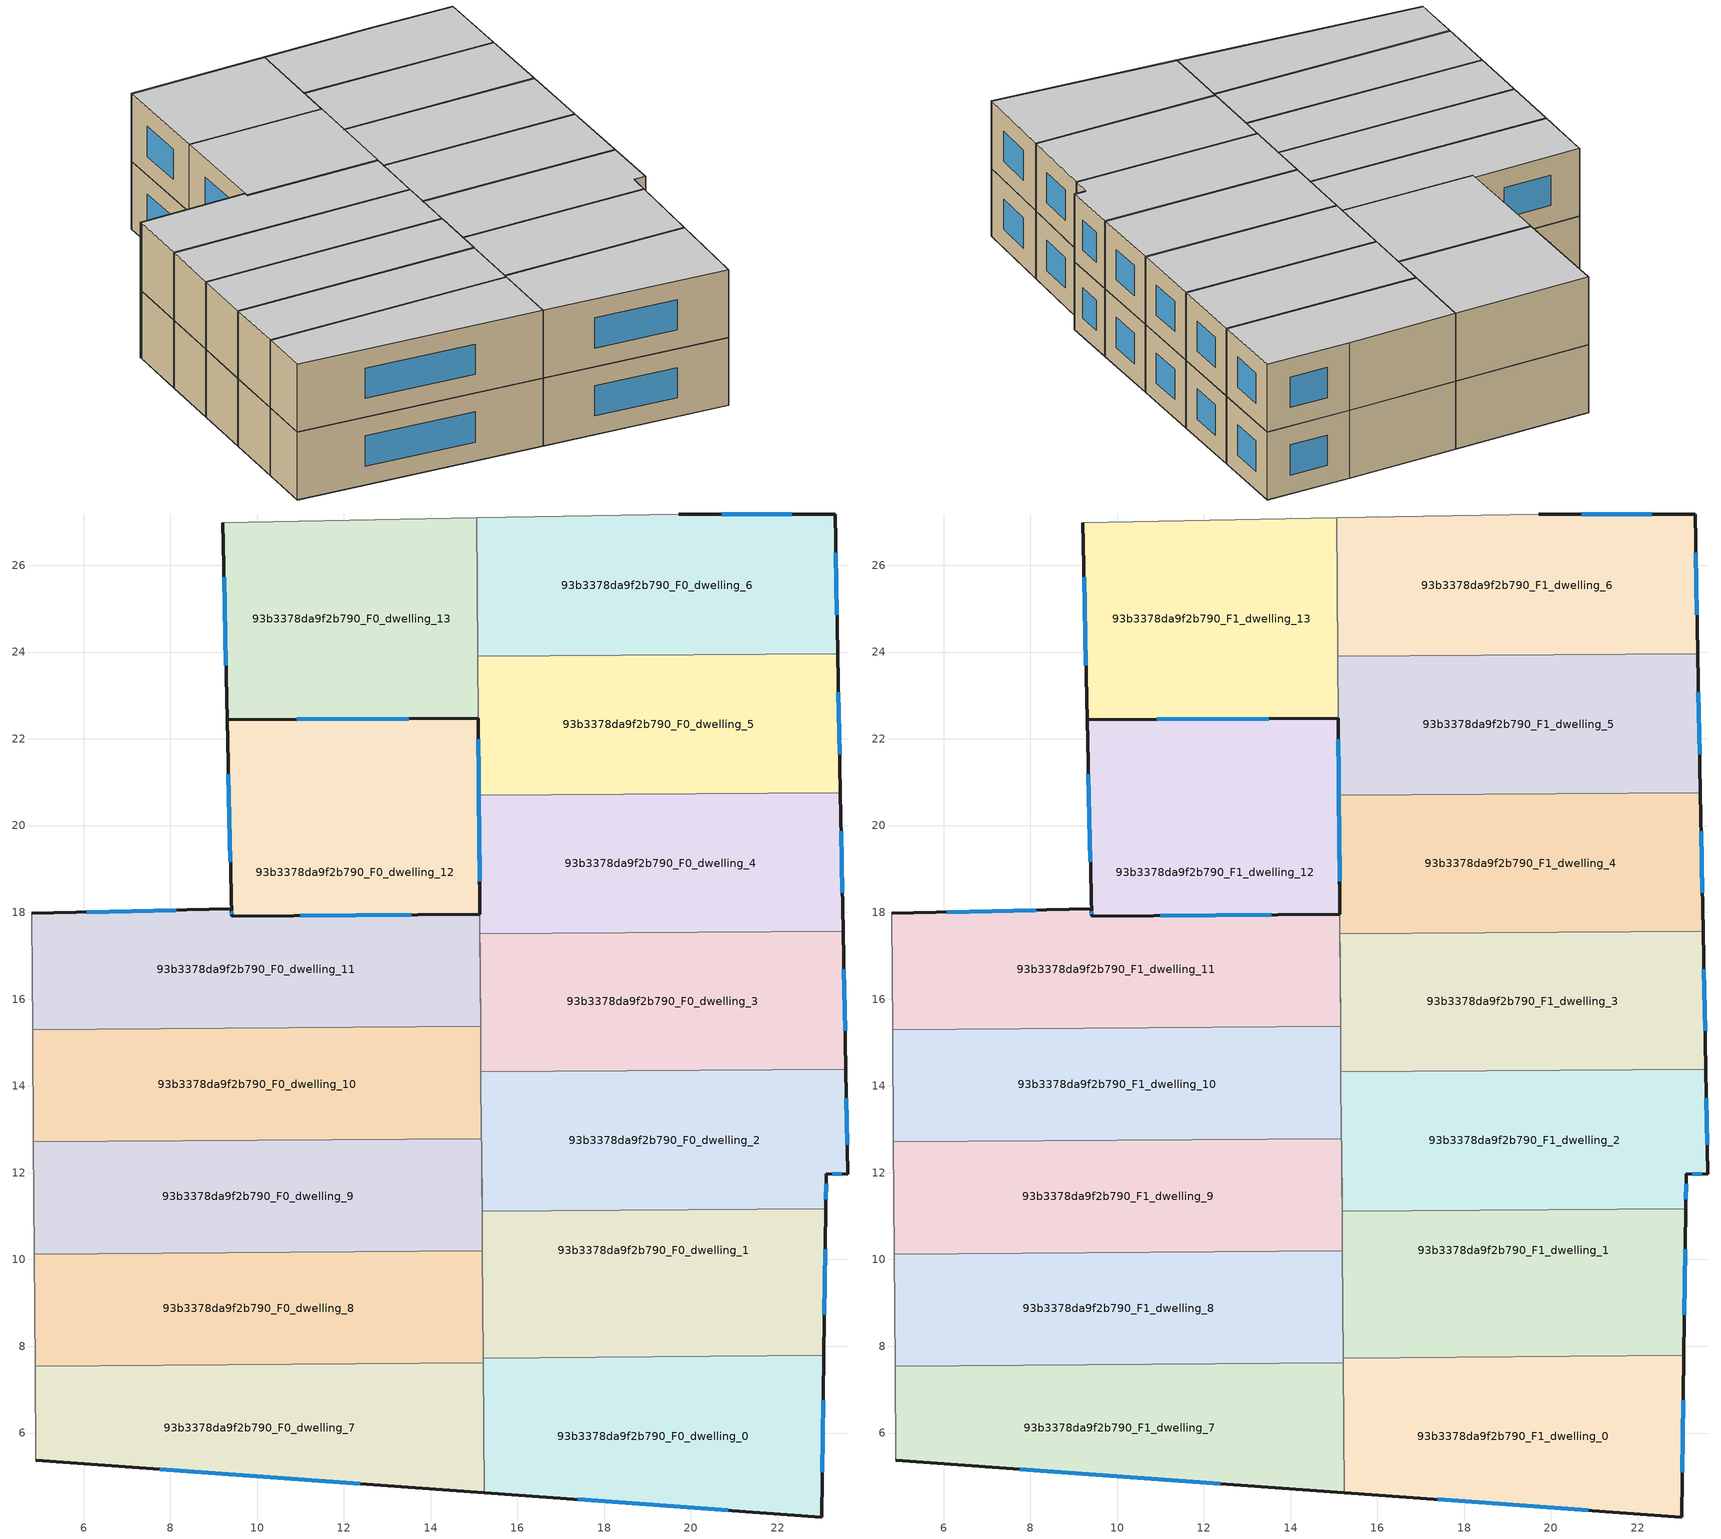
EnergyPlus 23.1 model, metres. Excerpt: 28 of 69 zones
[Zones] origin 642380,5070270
93b3378da9f2b790_F0_dwelling_0
 floor ground (EU_floor_Construction): 23.01,4.06 23.06,7.79 15.21,7.73 15.23,4.62 z0
 wall outside (EU_wall_Construction): 23.06,7.79 23.01,4.06 15.23,4.62 z0:3
 wall to 93b3378da9f2b790_F0_dwelling_1 (EU_wall_Construction): 15.21,7.73 23.06,7.79 z0:3
 wall to 93b3378da9f2b790_F0_dwelling_7 (EU_wall_Construction): 15.23,4.62 15.21,7.62 z0:3
 wall to 93b3378da9f2b790_F0_dwelling_8 (EU_wall_Construction): 15.21,7.62 15.21,7.73 z0:3
 window (EU_Window_Construction): 23.05,6.76 23.03,5.09 / 20.86,4.22 17.39,4.47 z0.83:2.17
93b3378da9f2b790_F0_dwelling_1
 floor ground (EU_floor_Construction): 23.06,7.79 23.11,11.17 15.19,11.11 15.17,12.68 15.21,7.73 z0
 wall outside (EU_wall_Construction): 23.11,11.17 23.06,7.79 z0:3
 wall to 93b3378da9f2b790_F0_dwelling_2 (EU_wall_Construction): 15.17,12.68 15.19,11.11 23.11,11.17 z0:3
 wall to 93b3378da9f2b790_F0_dwelling_9 (EU_wall_Construction): 15.19,10.2 15.17,12.68 z0:3
 wall to 93b3378da9f2b790_F0_dwelling_8 (EU_wall_Construction): 15.21,7.73 15.19,10.2 z0:3
 window (EU_Window_Construction): 23.09,10.23 23.07,8.72 z0.83:2.17
93b3378da9f2b790_F0_dwelling_10
 floor ground (EU_floor_Construction): 15.17,12.79 15.15,15.37 4.82,15.29 4.84,12.71 z0
 wall to 93b3378da9f2b790_F0_dwelling_9 (EU_wall_Construction): 15.17,12.79 4.84,12.71 z0:3
 wall adiabatic (EU_wall_Construction): 4.84,12.71 4.82,15.29 z0:3
 wall to 93b3378da9f2b790_F0_dwelling_11 (EU_wall_Construction): 4.82,15.29 15.15,15.37 z0:3
 wall to 93b3378da9f2b790_F0_dwelling_3 (EU_wall_Construction): 15.15,15.37 15.16,14.32 z0:3
 wall to 93b3378da9f2b790_F0_dwelling_2 (EU_wall_Construction): 15.16,14.32 15.17,12.79 z0:3
93b3378da9f2b790_F0_dwelling_11
 floor ground (EU_floor_Construction): 15.15,15.37 15.13,17.95 9.41,17.91 9.41,18.08 4.81,17.98 4.81,17.87 4.82,15.29 z0
 wall outside (EU_wall_Construction): 4.81,17.98 9.41,18.08 9.41,17.91 15.13,17.95 z0:3
 wall adiabatic (EU_wall_Construction): 4.82,15.29 4.81,17.87 4.81,17.98 z0:3
 wall to 93b3378da9f2b790_F0_dwelling_12 (EU_wall_Construction): 15.13,17.95 15.15,15.37 z0:3
 window (EU_Window_Construction): 6.08,18.01 8.13,18.05 / 9.41,18.03 9.41,17.96 / 11,17.92 13.55,17.94 z0.83:2.17
93b3378da9f2b790_F0_dwelling_12
 floor ground (EU_floor_Construction): 15.15,15.37 15.1,22.48 9.31,22.43 9.41,17.91 15.13,17.95 z0
 wall outside (EU_wall_Construction): 9.42,17.91 15.13,17.95 15.1,22.48 9.31,22.43 9.41,17.91 z0:3
 wall to 93b3378da9f2b790_F0_dwelling_4 (EU_wall_Construction): 15.13,17.95 15.14,17.5 z0:3
 wall to 93b3378da9f2b790_F0_dwelling_3 (EU_wall_Construction): 15.14,17.5 15.15,15.37 z0:3
 window (EU_Window_Construction): 11,17.92 13.55,17.94 / 13.5,22.47 10.91,22.45 / 9.34,21.18 9.38,19.16 / 15.12,19.21 15.11,21.23 z0.83:2.17
93b3378da9f2b790_F0_dwelling_13
 floor ground (EU_floor_Construction): 15.1,22.48 15.06,27.09 9.21,26.99 9.31,22.43 z0
 wall outside (EU_wall_Construction): 15.1,22.48 9.31,22.43 9.21,26.99 z0:3
 wall adiabatic (EU_wall_Construction): 9.21,26.99 15.06,27.09 z0:3
 wall to 93b3378da9f2b790_F0_dwelling_6 (EU_wall_Construction): 15.06,27.09 15.09,23.9 z0:3
 wall to 93b3378da9f2b790_F0_dwelling_5 (EU_wall_Construction): 15.09,23.9 15.1,22.48 z0:3
 window (EU_Window_Construction): 13.5,22.47 10.91,22.45 / 9.28,23.69 9.24,25.73 z0.83:2.17
93b3378da9f2b790_F0_dwelling_2
 floor ground (EU_floor_Construction): 23.11,11.17 23.12,11.97 23.62,11.97 23.57,14.39 15.16,14.32 15.19,11.11 z0
 wall outside (EU_wall_Construction): 23.57,14.39 23.62,11.97 23.12,11.97 23.11,11.17 z0:3
 wall to 93b3378da9f2b790_F0_dwelling_3 (EU_wall_Construction): 15.16,14.32 23.57,14.39 z0:3
 wall to 93b3378da9f2b790_F0_dwelling_9 (EU_wall_Construction): 15.17,12.68 15.17,12.79 z0:3
 window (EU_Window_Construction): 23.58,13.72 23.6,12.64 / 23.48,11.97 23.25,11.97 / 23.11,11.75 23.11,11.39 z0.83:2.17
93b3378da9f2b790_F0_dwelling_3
 floor ground (EU_floor_Construction): 23.57,14.39 23.51,17.57 15.14,17.5 15.16,14.32 z0
 wall outside (EU_wall_Construction): 23.51,17.57 23.57,14.39 z0:3
 wall to 93b3378da9f2b790_F0_dwelling_4 (EU_wall_Construction): 15.14,17.5 23.51,17.57 z0:3
 window (EU_Window_Construction): 23.52,16.69 23.55,15.27 z0.83:2.17
93b3378da9f2b790_F0_dwelling_4
 floor ground (EU_floor_Construction): 23.51,17.57 23.45,20.76 15.11,20.7 15.14,17.5 z0
 wall outside (EU_wall_Construction): 23.45,20.76 23.51,17.57 / 15.13,17.95 15.11,20.7 z0:3
 wall to 93b3378da9f2b790_F0_dwelling_5 (EU_wall_Construction): 15.11,20.7 23.45,20.76 z0:3
 window (EU_Window_Construction): 23.46,19.87 23.49,18.45 / 15.13,18.71 15.12,19.94 z0.83:2.17
93b3378da9f2b790_F0_dwelling_5
 floor ground (EU_floor_Construction): 23.45,20.76 23.38,23.96 15.09,23.9 15.11,20.7 z0
 wall outside (EU_wall_Construction): 23.38,23.96 23.45,20.76 / 15.11,20.7 15.1,22.48 z0:3
 wall to 93b3378da9f2b790_F0_dwelling_6 (EU_wall_Construction): 15.09,23.9 23.38,23.96 z0:3
 window (EU_Window_Construction): 23.4,23.08 23.43,21.65 / 15.11,21.19 15.1,21.98 z0.83:2.17
93b3378da9f2b790_F0_dwelling_6
 floor ground (EU_floor_Construction): 23.38,23.96 23.32,27.18 19.72,27.18 15.06,27.09 15.09,23.9 z0
 wall outside (EU_wall_Construction): 19.72,27.18 23.32,27.18 23.38,23.96 z0:3
 wall adiabatic (EU_wall_Construction): 15.06,27.09 19.72,27.18 z0:3
 window (EU_Window_Construction): 23.34,26.29 23.37,24.86 / 20.72,27.18 22.32,27.18 z0.83:2.17
93b3378da9f2b790_F0_dwelling_7
 floor ground (EU_floor_Construction): 15.23,4.62 15.21,7.62 4.88,7.54 4.9,5.37 z0
 wall outside (EU_wall_Construction): 15.23,4.62 4.9,5.37 z0:3
 wall adiabatic (EU_wall_Construction): 4.9,5.37 4.88,7.54 z0:3
 wall to 93b3378da9f2b790_F0_dwelling_8 (EU_wall_Construction): 4.88,7.54 15.21,7.62 z0:3
 window (EU_Window_Construction): 12.37,4.83 7.76,5.16 z0.83:2.17
93b3378da9f2b790_F0_dwelling_8
 floor ground (EU_floor_Construction): 15.21,7.62 15.19,10.2 4.86,10.12 4.88,7.54 z0
 wall adiabatic (EU_wall_Construction): 4.88,7.54 4.86,10.12 z0:3
 wall to 93b3378da9f2b790_F0_dwelling_9 (EU_wall_Construction): 4.86,10.12 15.19,10.2 z0:3
93b3378da9f2b790_F0_dwelling_9
 floor ground (EU_floor_Construction): 15.19,10.2 15.17,12.79 4.84,12.71 4.86,10.12 z0
 wall adiabatic (EU_wall_Construction): 4.86,10.12 4.84,12.71 z0:3
93b3378da9f2b790_F1_dwelling_0
 floor to 93b3378da9f2b790_F0_dwelling_0 (EU_floor_Construction): 23.01,4.06 23.06,7.79 15.21,7.73 15.23,4.62 z3
 wall outside (EU_wall_Construction): 23.06,7.79 23.01,4.06 15.23,4.62 z3:6
 wall to 93b3378da9f2b790_F1_dwelling_1 (EU_wall_Construction): 15.21,7.73 23.06,7.79 z3:6
 wall to 93b3378da9f2b790_F1_dwelling_7 (EU_wall_Construction): 15.23,4.62 15.21,7.62 z3:6
 wall to 93b3378da9f2b790_F1_dwelling_8 (EU_wall_Construction): 15.21,7.62 15.21,7.73 z3:6
 window (EU_Window_Construction): 23.05,6.76 23.03,5.09 / 20.86,4.22 17.39,4.47 z3.83:5.17
 ceiling to 93b3378da9f2b790_F2_dwelling_0 (EU_floor_Construction): 23.06,7.79 23.01,4.06 15.23,4.62 15.21,7.73 z6
93b3378da9f2b790_F1_dwelling_1
 floor to 93b3378da9f2b790_F0_dwelling_1 (EU_floor_Construction): 23.06,7.79 23.11,11.17 15.19,11.11 15.17,12.68 15.21,7.73 z3
 wall outside (EU_wall_Construction): 23.11,11.17 23.06,7.79 z3:6
 wall to 93b3378da9f2b790_F1_dwelling_2 (EU_wall_Construction): 15.17,12.68 15.19,11.11 23.11,11.17 z3:6
 wall to 93b3378da9f2b790_F1_dwelling_9 (EU_wall_Construction): 15.19,10.2 15.17,12.68 z3:6
 wall to 93b3378da9f2b790_F1_dwelling_8 (EU_wall_Construction): 15.21,7.73 15.19,10.2 z3:6
 window (EU_Window_Construction): 23.09,10.23 23.07,8.72 z3.83:5.17
 ceiling to 93b3378da9f2b790_F2_dwelling_1 (EU_floor_Construction): 23.11,11.17 23.06,7.79 15.21,7.73 15.17,12.68 15.19,11.11 z6
93b3378da9f2b790_F1_dwelling_10
 floor to 93b3378da9f2b790_F0_dwelling_10 (EU_floor_Construction): 15.17,12.79 15.15,15.37 4.82,15.29 4.84,12.71 z3
 wall to 93b3378da9f2b790_F1_dwelling_9 (EU_wall_Construction): 15.17,12.79 4.84,12.71 z3:6
 wall adiabatic (EU_wall_Construction): 4.84,12.71 4.82,15.29 z3:6
 wall to 93b3378da9f2b790_F1_dwelling_11 (EU_wall_Construction): 4.82,15.29 15.15,15.37 z3:6
 wall to 93b3378da9f2b790_F1_dwelling_3 (EU_wall_Construction): 15.15,15.37 15.16,14.32 z3:6
 wall to 93b3378da9f2b790_F1_dwelling_2 (EU_wall_Construction): 15.16,14.32 15.17,12.79 z3:6
 ceiling to 93b3378da9f2b790_F2_dwelling_10 (EU_floor_Construction): 15.15,15.37 15.17,12.79 4.84,12.71 4.82,15.29 z6
93b3378da9f2b790_F1_dwelling_11
 floor to 93b3378da9f2b790_F0_dwelling_11 (EU_floor_Construction): 15.15,15.37 15.13,17.95 9.41,17.91 9.41,18.08 4.81,17.98 4.81,17.87 4.82,15.29 z3
 wall outside (EU_wall_Construction): 4.81,17.98 9.41,18.08 9.41,17.91 15.13,17.95 z3:6
 wall adiabatic (EU_wall_Construction): 4.82,15.29 4.81,17.87 4.81,17.98 z3:6
 wall to 93b3378da9f2b790_F1_dwelling_12 (EU_wall_Construction): 15.13,17.95 15.15,15.37 z3:6
 window (EU_Window_Construction): 6.08,18.01 8.13,18.05 / 9.41,18.03 9.41,17.96 / 11,17.92 13.55,17.94 z3.83:5.17
 ceiling to 93b3378da9f2b790_F2_dwelling_11 (EU_floor_Construction): 15.13,17.95 15.15,15.37 4.82,15.29 4.81,17.87 4.81,17.98 9.41,18.08 9.41,17.91 z6
93b3378da9f2b790_F1_dwelling_12
 floor to 93b3378da9f2b790_F0_dwelling_12 (EU_floor_Construction): 15.15,15.37 15.1,22.48 9.31,22.43 9.42,17.91 15.13,17.95 z3
 wall outside (EU_wall_Construction): 9.42,17.91 15.13,17.95 15.1,22.48 9.31,22.43 9.41,17.91 z3:6
 wall to 93b3378da9f2b790_F1_dwelling_4 (EU_wall_Construction): 15.13,17.95 15.14,17.5 z3:6
 wall to 93b3378da9f2b790_F1_dwelling_3 (EU_wall_Construction): 15.14,17.5 15.15,15.37 z3:6
 window (EU_Window_Construction): 11,17.92 13.55,17.94 / 13.5,22.47 10.91,22.45 / 9.34,21.18 9.38,19.16 / 15.12,19.21 15.11,21.23 z3.83:5.17
 ceiling to 93b3378da9f2b790_F2_dwelling_12 (EU_floor_Construction): 15.1,22.48 15.15,15.37 15.13,17.95 9.42,17.91 9.31,22.43 z6
93b3378da9f2b790_F1_dwelling_13
 floor to 93b3378da9f2b790_F0_dwelling_13 (EU_floor_Construction): 15.1,22.48 15.06,27.09 9.21,26.99 9.31,22.43 z3
 wall outside (EU_wall_Construction): 15.1,22.48 9.31,22.43 9.21,26.99 z3:6
 wall adiabatic (EU_wall_Construction): 9.21,26.99 15.06,27.09 z3:6
 wall to 93b3378da9f2b790_F1_dwelling_6 (EU_wall_Construction): 15.06,27.09 15.09,23.9 z3:6
 wall to 93b3378da9f2b790_F1_dwelling_5 (EU_wall_Construction): 15.09,23.9 15.1,22.48 z3:6
 window (EU_Window_Construction): 13.5,22.47 10.91,22.45 / 9.28,23.69 9.24,25.73 z3.83:5.17
 ceiling to 93b3378da9f2b790_F2_dwelling_13 (EU_floor_Construction): 15.06,27.09 15.1,22.48 9.31,22.43 9.21,26.99 z6
93b3378da9f2b790_F1_dwelling_2
 floor to 93b3378da9f2b790_F0_dwelling_2 (EU_floor_Construction): 23.11,11.17 23.12,11.97 23.62,11.97 23.57,14.39 15.16,14.32 15.19,11.11 z3
 wall outside (EU_wall_Construction): 23.57,14.39 23.62,11.97 23.12,11.97 23.11,11.17 z3:6
 wall to 93b3378da9f2b790_F1_dwelling_3 (EU_wall_Construction): 15.16,14.32 23.57,14.39 z3:6
 wall to 93b3378da9f2b790_F1_dwelling_9 (EU_wall_Construction): 15.17,12.68 15.17,12.79 z3:6
 window (EU_Window_Construction): 23.58,13.72 23.6,12.64 / 23.48,11.97 23.25,11.97 / 23.11,11.75 23.11,11.39 z3.83:5.17
 ceiling to 93b3378da9f2b790_F2_dwelling_2 (EU_floor_Construction): 23.57,14.39 23.62,11.97 23.12,11.97 23.11,11.17 15.19,11.11 15.16,14.32 z6
93b3378da9f2b790_F1_dwelling_3
 floor to 93b3378da9f2b790_F0_dwelling_3 (EU_floor_Construction): 23.57,14.39 23.51,17.57 15.14,17.5 15.16,14.32 z3
 wall outside (EU_wall_Construction): 23.51,17.57 23.57,14.39 z3:6
 wall to 93b3378da9f2b790_F1_dwelling_4 (EU_wall_Construction): 15.14,17.5 23.51,17.57 z3:6
 window (EU_Window_Construction): 23.52,16.69 23.55,15.27 z3.83:5.17
 ceiling to 93b3378da9f2b790_F2_dwelling_3 (EU_floor_Construction): 23.51,17.57 23.57,14.39 15.16,14.32 15.14,17.5 z6
93b3378da9f2b790_F1_dwelling_4
 floor to 93b3378da9f2b790_F0_dwelling_4 (EU_floor_Construction): 23.51,17.57 23.45,20.76 15.11,20.7 15.14,17.5 z3
 wall outside (EU_wall_Construction): 23.45,20.76 23.51,17.57 / 15.13,17.95 15.11,20.7 z3:6
 wall to 93b3378da9f2b790_F1_dwelling_5 (EU_wall_Construction): 15.11,20.7 23.45,20.76 z3:6
 window (EU_Window_Construction): 23.46,19.87 23.49,18.45 / 15.13,18.71 15.12,19.94 z3.83:5.17
 ceiling to 93b3378da9f2b790_F2_dwelling_4 (EU_floor_Construction): 23.45,20.76 23.51,17.57 15.14,17.5 15.11,20.7 z6
93b3378da9f2b790_F1_dwelling_5
 floor to 93b3378da9f2b790_F0_dwelling_5 (EU_floor_Construction): 23.45,20.76 23.38,23.96 15.09,23.9 15.11,20.7 z3
 wall outside (EU_wall_Construction): 23.38,23.96 23.45,20.76 / 15.11,20.7 15.1,22.48 z3:6
 wall to 93b3378da9f2b790_F1_dwelling_6 (EU_wall_Construction): 15.09,23.9 23.38,23.96 z3:6
 window (EU_Window_Construction): 23.4,23.08 23.43,21.65 / 15.11,21.19 15.1,21.98 z3.83:5.17
 ceiling to 93b3378da9f2b790_F2_dwelling_5 (EU_floor_Construction): 23.38,23.96 23.45,20.76 15.11,20.7 15.09,23.9 z6
93b3378da9f2b790_F1_dwelling_6
 floor to 93b3378da9f2b790_F0_dwelling_6 (EU_floor_Construction): 23.38,23.96 23.32,27.18 19.72,27.18 15.06,27.09 15.09,23.9 z3
 wall outside (EU_wall_Construction): 19.72,27.18 23.32,27.18 23.38,23.96 z3:6
 wall adiabatic (EU_wall_Construction): 15.06,27.09 19.72,27.18 z3:6
 window (EU_Window_Construction): 23.34,26.29 23.37,24.86 / 20.72,27.18 22.32,27.18 z3.83:5.17
 ceiling to 93b3378da9f2b790_F2_dwelling_6 (EU_floor_Construction): 23.32,27.18 23.38,23.96 15.09,23.9 15.06,27.09 19.72,27.18 z6
93b3378da9f2b790_F1_dwelling_7
 floor to 93b3378da9f2b790_F0_dwelling_7 (EU_floor_Construction): 15.23,4.62 15.21,7.62 4.88,7.54 4.9,5.37 z3
 wall outside (EU_wall_Construction): 15.23,4.62 4.9,5.37 z3:6
 wall adiabatic (EU_wall_Construction): 4.9,5.37 4.88,7.54 z3:6
 wall to 93b3378da9f2b790_F1_dwelling_8 (EU_wall_Construction): 4.88,7.54 15.21,7.62 z3:6
 window (EU_Window_Construction): 12.37,4.83 7.76,5.16 z3.83:5.17
 ceiling to 93b3378da9f2b790_F2_dwelling_7 (EU_floor_Construction): 15.21,7.62 15.23,4.62 4.9,5.37 4.88,7.54 z6
93b3378da9f2b790_F1_dwelling_8
 floor to 93b3378da9f2b790_F0_dwelling_8 (EU_floor_Construction): 15.21,7.62 15.19,10.2 4.86,10.12 4.88,7.54 z3
 wall adiabatic (EU_wall_Construction): 4.88,7.54 4.86,10.12 z3:6
 wall to 93b3378da9f2b790_F1_dwelling_9 (EU_wall_Construction): 4.86,10.12 15.19,10.2 z3:6
 ceiling to 93b3378da9f2b790_F2_dwelling_8 (EU_floor_Construction): 15.19,10.2 15.21,7.62 4.88,7.54 4.86,10.12 z6
93b3378da9f2b790_F1_dwelling_9
 floor to 93b3378da9f2b790_F0_dwelling_9 (EU_floor_Construction): 15.19,10.2 15.17,12.79 4.84,12.71 4.86,10.12 z3
 wall adiabatic (EU_wall_Construction): 4.86,10.12 4.84,12.71 z3:6
 ceiling to 93b3378da9f2b790_F2_dwelling_9 (EU_floor_Construction): 15.17,12.79 15.19,10.2 4.86,10.12 4.84,12.71 z6
[Building]
EU S2 Campaign: North Axis=0; Terrain=City; Solar Distribution=FullExterior
[Site:Location]
Lyon-Bron: Latitude=45.75; Longitude=5; Time Zone=1; Elevation=198
[SizingPeriod:WeatherFileDays]
AnnualSizingPeriod: Begin Month=1; Begin Day of Month=1; End Month=12; End Day of Month=31; Day of Week for Start Day=Monday; Use Weather File Daylight Saving Period=No; Use Weather File Rain and Snow Indicators=No
[MATERIAL]
EU_InternalMass_Material: Roughness=MediumRough; Thickness=0.1; Conductivity=1; Density=1800; Specific Heat=900; Thermal Absorptance=0.9; Solar Absorptance=0.7; Visible Absorptance=0.7
[MATERIAL:NOMASS] Roughness=MediumRough; Thermal Absorptance=0.9; Solar Absorptance=0.7; Visible Absorptance=0.7
Name | Thermal Resistance
EU_wall_NoMass | 1.97775
EU_floor_NoMass | 1.84812
[WINDOWMATERIAL:SIMPLEGLAZINGSYSTEM]
EU_Window_SimpleGlazing: UFactor=3.27502; Solar Heat Gain Coefficient=0.76; Visible Transmittance=0.76
[CONSTRUCTION]
EU_wall_Construction: EU_wall_NoMass
EU_floor_Construction: EU_floor_NoMass
EU_InternalMass_Construction: EU_InternalMass_Material
EU_Window_Construction: EU_Window_SimpleGlazing
[ZONE] Type=1; Multiplier=1; Ceiling Height=autocalculate; Floor Area=autocalculate; Part of Total Floor Area=Yes
Name | Volume
93b3378da9f2b790_F0_dwelling_0; 93b3378da9f2b790_F1_dwelling_0; 93b3378da9f2b790_F0_dwelling_8; 93b3378da9f2b790_F1_dwelling_8 | 80.0251
93b3378da9f2b790_F0_dwelling_1; 93b3378da9f2b790_F1_dwelling_1 | 80.0156
93b3378da9f2b790_F0_dwelling_10; 93b3378da9f2b790_F1_dwelling_10 | 80.0281
93b3378da9f2b790_F0_dwelling_11; 93b3378da9f2b790_F1_dwelling_11 | 81.9272
93b3378da9f2b790_F0_dwelling_12 | 78.1318
93b3378da9f2b790_F1_dwelling_12 | 78.0967
93b3378da9f2b790_F0_dwelling_13; 93b3378da9f2b790_F1_dwelling_13; 93b3378da9f2b790_F0_dwelling_9; 93b3378da9f2b790_F1_dwelling_9 | 80.0244
93b3378da9f2b790_F0_dwelling_2; 93b3378da9f2b790_F1_dwelling_2 | 80.0405
93b3378da9f2b790_F0_dwelling_3; 93b3378da9f2b790_F1_dwelling_3 | 79.9988
93b3378da9f2b790_F0_dwelling_4; 93b3378da9f2b790_F1_dwelling_4 | 80.0295
93b3378da9f2b790_F0_dwelling_5; 93b3378da9f2b790_F1_dwelling_5 | 80.0076
93b3378da9f2b790_F0_dwelling_6; 93b3378da9f2b790_F1_dwelling_6 | 80.0332
93b3378da9f2b790_F0_dwelling_7; 93b3378da9f2b790_F1_dwelling_7 | 80.0273
[INTERNALMASS] Construction=EU_InternalMass_Construction
Name | Zone or ZoneList | Surface Area
93b3378da9f2b790_F0_dwelling_0_EU_InternalMass | 93b3378da9f2b790_F0_dwelling_0 | 26.6751
93b3378da9f2b790_F0_dwelling_1_EU_InternalMass | 93b3378da9f2b790_F0_dwelling_1 | 26.6738
93b3378da9f2b790_F0_dwelling_2_EU_InternalMass | 93b3378da9f2b790_F0_dwelling_2 | 26.6802
93b3378da9f2b790_F0_dwelling_3_EU_InternalMass | 93b3378da9f2b790_F0_dwelling_3 | 26.6662
93b3378da9f2b790_F0_dwelling_4_EU_InternalMass | 93b3378da9f2b790_F0_dwelling_4 | 26.6764
93b3378da9f2b790_F0_dwelling_5_EU_InternalMass | 93b3378da9f2b790_F0_dwelling_5 | 26.669
93b3378da9f2b790_F0_dwelling_6_EU_InternalMass | 93b3378da9f2b790_F0_dwelling_6 | 26.6776
93b3378da9f2b790_F0_dwelling_7_EU_InternalMass | 93b3378da9f2b790_F0_dwelling_7 | 26.6757
93b3378da9f2b790_F0_dwelling_8_EU_InternalMass | 93b3378da9f2b790_F0_dwelling_8 | 26.6749
93b3378da9f2b790_F0_dwelling_9_EU_InternalMass | 93b3378da9f2b790_F0_dwelling_9 | 26.6749
93b3378da9f2b790_F0_dwelling_10_EU_InternalMass | 93b3378da9f2b790_F0_dwelling_10 | 26.6762
93b3378da9f2b790_F0_dwelling_11_EU_InternalMass | 93b3378da9f2b790_F0_dwelling_11 | 27.3092
93b3378da9f2b790_F0_dwelling_12_EU_InternalMass | 93b3378da9f2b790_F0_dwelling_12 | 26.0445
93b3378da9f2b790_F0_dwelling_13_EU_InternalMass | 93b3378da9f2b790_F0_dwelling_13 | 26.6766
93b3378da9f2b790_F1_dwelling_0_EU_InternalMass | 93b3378da9f2b790_F1_dwelling_0 | 26.6751
93b3378da9f2b790_F1_dwelling_1_EU_InternalMass | 93b3378da9f2b790_F1_dwelling_1 | 26.6738
93b3378da9f2b790_F1_dwelling_2_EU_InternalMass | 93b3378da9f2b790_F1_dwelling_2 | 26.6802
93b3378da9f2b790_F1_dwelling_3_EU_InternalMass | 93b3378da9f2b790_F1_dwelling_3 | 26.6662
93b3378da9f2b790_F1_dwelling_4_EU_InternalMass | 93b3378da9f2b790_F1_dwelling_4 | 26.6764
93b3378da9f2b790_F1_dwelling_5_EU_InternalMass | 93b3378da9f2b790_F1_dwelling_5 | 26.669
93b3378da9f2b790_F1_dwelling_6_EU_InternalMass | 93b3378da9f2b790_F1_dwelling_6 | 26.6776
93b3378da9f2b790_F1_dwelling_7_EU_InternalMass | 93b3378da9f2b790_F1_dwelling_7 | 26.6757
93b3378da9f2b790_F1_dwelling_8_EU_InternalMass | 93b3378da9f2b790_F1_dwelling_8 | 26.6749
93b3378da9f2b790_F1_dwelling_9_EU_InternalMass | 93b3378da9f2b790_F1_dwelling_9 | 26.6749
93b3378da9f2b790_F1_dwelling_10_EU_InternalMass | 93b3378da9f2b790_F1_dwelling_10 | 26.6762
93b3378da9f2b790_F1_dwelling_11_EU_InternalMass | 93b3378da9f2b790_F1_dwelling_11 | 27.3092
93b3378da9f2b790_F1_dwelling_12_EU_InternalMass | 93b3378da9f2b790_F1_dwelling_12 | 26.0445
93b3378da9f2b790_F1_dwelling_13_EU_InternalMass | 93b3378da9f2b790_F1_dwelling_13 | 26.6766
[OTHEREQUIPMENT] Fuel Type=Electricity; Design Level Calculation Method=Watts/Area; Power per Zone Floor Area=1; Fraction Latent=0; Fraction Radiant=0; Fraction Lost=0; Carbon Dioxide Generation Rate=0; EndUse Subcategory=EU_Step8_InternalGains
Name | Zone or ZoneList or Space or SpaceList | Schedule
EU_Step8_InternalGain_93b3378da9f2b790_F0_dwelling_0_f000 | 93b3378da9f2b790_F0_dwelling_0 | EU_Step8_GainSchedule_93b3378da9f2b790_F0_dwelling_0_f000
EU_Step8_InternalGain_93b3378da9f2b790_F0_dwelling_1_f000 | 93b3378da9f2b790_F0_dwelling_1 | EU_Step8_GainSchedule_93b3378da9f2b790_F0_dwelling_1_f000
EU_Step8_InternalGain_93b3378da9f2b790_F0_dwelling_2_f000 | 93b3378da9f2b790_F0_dwelling_2 | EU_Step8_GainSchedule_93b3378da9f2b790_F0_dwelling_2_f000
EU_Step8_InternalGain_93b3378da9f2b790_F0_dwelling_3_f000 | 93b3378da9f2b790_F0_dwelling_3 | EU_Step8_GainSchedule_93b3378da9f2b790_F0_dwelling_3_f000
EU_Step8_InternalGain_93b3378da9f2b790_F0_dwelling_4_f000 | 93b3378da9f2b790_F0_dwelling_4 | EU_Step8_GainSchedule_93b3378da9f2b790_F0_dwelling_4_f000
EU_Step8_InternalGain_93b3378da9f2b790_F0_dwelling_5_f000 | 93b3378da9f2b790_F0_dwelling_5 | EU_Step8_GainSchedule_93b3378da9f2b790_F0_dwelling_5_f000
EU_Step8_InternalGain_93b3378da9f2b790_F0_dwelling_6_f000 | 93b3378da9f2b790_F0_dwelling_6 | EU_Step8_GainSchedule_93b3378da9f2b790_F0_dwelling_6_f000
EU_Step8_InternalGain_93b3378da9f2b790_F0_dwelling_7_f000 | 93b3378da9f2b790_F0_dwelling_7 | EU_Step8_GainSchedule_93b3378da9f2b790_F0_dwelling_7_f000
EU_Step8_InternalGain_93b3378da9f2b790_F0_dwelling_8_f000 | 93b3378da9f2b790_F0_dwelling_8 | EU_Step8_GainSchedule_93b3378da9f2b790_F0_dwelling_8_f000
EU_Step8_InternalGain_93b3378da9f2b790_F0_dwelling_9_f000 | 93b3378da9f2b790_F0_dwelling_9 | EU_Step8_GainSchedule_93b3378da9f2b790_F0_dwelling_9_f000
EU_Step8_InternalGain_93b3378da9f2b790_F0_dwelling_10_f000 | 93b3378da9f2b790_F0_dwelling_10 | EU_Step8_GainSchedule_93b3378da9f2b790_F0_dwelling_10_f000
EU_Step8_InternalGain_93b3378da9f2b790_F0_dwelling_11_f000 | 93b3378da9f2b790_F0_dwelling_11 | EU_Step8_GainSchedule_93b3378da9f2b790_F0_dwelling_11_f000
EU_Step8_InternalGain_93b3378da9f2b790_F0_dwelling_12_f000 | 93b3378da9f2b790_F0_dwelling_12 | EU_Step8_GainSchedule_93b3378da9f2b790_F0_dwelling_12_f000
EU_Step8_InternalGain_93b3378da9f2b790_F0_dwelling_13_f000 | 93b3378da9f2b790_F0_dwelling_13 | EU_Step8_GainSchedule_93b3378da9f2b790_F0_dwelling_13_f000
EU_Step8_InternalGain_93b3378da9f2b790_F1_dwelling_0_f000 | 93b3378da9f2b790_F1_dwelling_0 | EU_Step8_GainSchedule_93b3378da9f2b790_F1_dwelling_0_f000
EU_Step8_InternalGain_93b3378da9f2b790_F1_dwelling_1_f000 | 93b3378da9f2b790_F1_dwelling_1 | EU_Step8_GainSchedule_93b3378da9f2b790_F1_dwelling_1_f000
EU_Step8_InternalGain_93b3378da9f2b790_F1_dwelling_2_f000 | 93b3378da9f2b790_F1_dwelling_2 | EU_Step8_GainSchedule_93b3378da9f2b790_F1_dwelling_2_f000
EU_Step8_InternalGain_93b3378da9f2b790_F1_dwelling_3_f000 | 93b3378da9f2b790_F1_dwelling_3 | EU_Step8_GainSchedule_93b3378da9f2b790_F1_dwelling_3_f000
EU_Step8_InternalGain_93b3378da9f2b790_F1_dwelling_4_f000 | 93b3378da9f2b790_F1_dwelling_4 | EU_Step8_GainSchedule_93b3378da9f2b790_F1_dwelling_4_f000
EU_Step8_InternalGain_93b3378da9f2b790_F1_dwelling_5_f000 | 93b3378da9f2b790_F1_dwelling_5 | EU_Step8_GainSchedule_93b3378da9f2b790_F1_dwelling_5_f000
EU_Step8_InternalGain_93b3378da9f2b790_F1_dwelling_6_f000 | 93b3378da9f2b790_F1_dwelling_6 | EU_Step8_GainSchedule_93b3378da9f2b790_F1_dwelling_6_f000
EU_Step8_InternalGain_93b3378da9f2b790_F1_dwelling_7_f000 | 93b3378da9f2b790_F1_dwelling_7 | EU_Step8_GainSchedule_93b3378da9f2b790_F1_dwelling_7_f000
EU_Step8_InternalGain_93b3378da9f2b790_F1_dwelling_8_f000 | 93b3378da9f2b790_F1_dwelling_8 | EU_Step8_GainSchedule_93b3378da9f2b790_F1_dwelling_8_f000
EU_Step8_InternalGain_93b3378da9f2b790_F1_dwelling_9_f000 | 93b3378da9f2b790_F1_dwelling_9 | EU_Step8_GainSchedule_93b3378da9f2b790_F1_dwelling_9_f000
EU_Step8_InternalGain_93b3378da9f2b790_F1_dwelling_10_f000 | 93b3378da9f2b790_F1_dwelling_10 | EU_Step8_GainSchedule_93b3378da9f2b790_F1_dwelling_10_f000
EU_Step8_InternalGain_93b3378da9f2b790_F1_dwelling_11_f000 | 93b3378da9f2b790_F1_dwelling_11 | EU_Step8_GainSchedule_93b3378da9f2b790_F1_dwelling_11_f000
EU_Step8_InternalGain_93b3378da9f2b790_F1_dwelling_12_f000 | 93b3378da9f2b790_F1_dwelling_12 | EU_Step8_GainSchedule_93b3378da9f2b790_F1_dwelling_12_f000
EU_Step8_InternalGain_93b3378da9f2b790_F1_dwelling_13_f000 | 93b3378da9f2b790_F1_dwelling_13 | EU_Step8_GainSchedule_93b3378da9f2b790_F1_dwelling_13_f000
[ZONEVENTILATION:DESIGNFLOWRATE] Schedule=EU_AlwaysOn; Design Flow Rate Calculation Method=AirChanges/Hour; Air Changes per Hour=0.759424; Ventilation Type=Natural; Fan Pressure Rise=0; Fan Total Efficiency=1; Constant Term Coefficient=1; Temperature Term Coefficient=0; Velocity Term Coefficient=0; Velocity Squared Term Coefficient=0; Minimum Indoor Temperature=-100; Maximum Indoor Temperature=100; Delta Temperature=-100; Minimum Outdoor Temperature=-100; Maximum Outdoor Temperature=100; Maximum Wind Speed=40
Name | Zone or ZoneList or Space or SpaceList
EU_ConstantAir_93b3378da9f2b790_F0_dwelling_0 | 93b3378da9f2b790_F0_dwelling_0
EU_ConstantAir_93b3378da9f2b790_F0_dwelling_1 | 93b3378da9f2b790_F0_dwelling_1
EU_ConstantAir_93b3378da9f2b790_F0_dwelling_2 | 93b3378da9f2b790_F0_dwelling_2
EU_ConstantAir_93b3378da9f2b790_F0_dwelling_3 | 93b3378da9f2b790_F0_dwelling_3
EU_ConstantAir_93b3378da9f2b790_F0_dwelling_4 | 93b3378da9f2b790_F0_dwelling_4
EU_ConstantAir_93b3378da9f2b790_F0_dwelling_5 | 93b3378da9f2b790_F0_dwelling_5
EU_ConstantAir_93b3378da9f2b790_F0_dwelling_6 | 93b3378da9f2b790_F0_dwelling_6
EU_ConstantAir_93b3378da9f2b790_F0_dwelling_7 | 93b3378da9f2b790_F0_dwelling_7
EU_ConstantAir_93b3378da9f2b790_F0_dwelling_8 | 93b3378da9f2b790_F0_dwelling_8
EU_ConstantAir_93b3378da9f2b790_F0_dwelling_9 | 93b3378da9f2b790_F0_dwelling_9
EU_ConstantAir_93b3378da9f2b790_F0_dwelling_10 | 93b3378da9f2b790_F0_dwelling_10
EU_ConstantAir_93b3378da9f2b790_F0_dwelling_11 | 93b3378da9f2b790_F0_dwelling_11
EU_ConstantAir_93b3378da9f2b790_F0_dwelling_12 | 93b3378da9f2b790_F0_dwelling_12
EU_ConstantAir_93b3378da9f2b790_F0_dwelling_13 | 93b3378da9f2b790_F0_dwelling_13
EU_ConstantAir_93b3378da9f2b790_F1_dwelling_0 | 93b3378da9f2b790_F1_dwelling_0
EU_ConstantAir_93b3378da9f2b790_F1_dwelling_1 | 93b3378da9f2b790_F1_dwelling_1
EU_ConstantAir_93b3378da9f2b790_F1_dwelling_2 | 93b3378da9f2b790_F1_dwelling_2
EU_ConstantAir_93b3378da9f2b790_F1_dwelling_3 | 93b3378da9f2b790_F1_dwelling_3
EU_ConstantAir_93b3378da9f2b790_F1_dwelling_4 | 93b3378da9f2b790_F1_dwelling_4
EU_ConstantAir_93b3378da9f2b790_F1_dwelling_5 | 93b3378da9f2b790_F1_dwelling_5
EU_ConstantAir_93b3378da9f2b790_F1_dwelling_6 | 93b3378da9f2b790_F1_dwelling_6
EU_ConstantAir_93b3378da9f2b790_F1_dwelling_7 | 93b3378da9f2b790_F1_dwelling_7
EU_ConstantAir_93b3378da9f2b790_F1_dwelling_8 | 93b3378da9f2b790_F1_dwelling_8
EU_ConstantAir_93b3378da9f2b790_F1_dwelling_9 | 93b3378da9f2b790_F1_dwelling_9
EU_ConstantAir_93b3378da9f2b790_F1_dwelling_10 | 93b3378da9f2b790_F1_dwelling_10
EU_ConstantAir_93b3378da9f2b790_F1_dwelling_11 | 93b3378da9f2b790_F1_dwelling_11
EU_ConstantAir_93b3378da9f2b790_F1_dwelling_12 | 93b3378da9f2b790_F1_dwelling_12
EU_ConstantAir_93b3378da9f2b790_F1_dwelling_13 | 93b3378da9f2b790_F1_dwelling_13
[HVACTEMPLATE:THERMOSTAT] Constant Heating Setpoint=20; Constant Cooling Setpoint=50
EU_HeatOnly_93b3378da9f2b790_F0_dwelling_0; EU_HeatOnly_93b3378da9f2b790_F0_dwelling_1; EU_HeatOnly_93b3378da9f2b790_F0_dwelling_2; EU_HeatOnly_93b3378da9f2b790_F0_dwelling_3; EU_HeatOnly_93b3378da9f2b790_F0_dwelling_4; EU_HeatOnly_93b3378da9f2b790_F0_dwelling_5; EU_HeatOnly_93b3378da9f2b790_F0_dwelling_6; EU_HeatOnly_93b3378da9f2b790_F0_dwelling_7; EU_HeatOnly_93b3378da9f2b790_F0_dwelling_8; EU_HeatOnly_93b3378da9f2b790_F0_dwelling_9; EU_HeatOnly_93b3378da9f2b790_F0_dwelling_10; EU_HeatOnly_93b3378da9f2b790_F0_dwelling_11; EU_HeatOnly_93b3378da9f2b790_F0_dwelling_12; EU_HeatOnly_93b3378da9f2b790_F0_dwelling_13; EU_HeatOnly_93b3378da9f2b790_F1_dwelling_0; EU_HeatOnly_93b3378da9f2b790_F1_dwelling_1; EU_HeatOnly_93b3378da9f2b790_F1_dwelling_2; EU_HeatOnly_93b3378da9f2b790_F1_dwelling_3; EU_HeatOnly_93b3378da9f2b790_F1_dwelling_4; EU_HeatOnly_93b3378da9f2b790_F1_dwelling_5; EU_HeatOnly_93b3378da9f2b790_F1_dwelling_6; EU_HeatOnly_93b3378da9f2b790_F1_dwelling_7; EU_HeatOnly_93b3378da9f2b790_F1_dwelling_8; EU_HeatOnly_93b3378da9f2b790_F1_dwelling_9; EU_HeatOnly_93b3378da9f2b790_F1_dwelling_10; EU_HeatOnly_93b3378da9f2b790_F1_dwelling_11; EU_HeatOnly_93b3378da9f2b790_F1_dwelling_12; EU_HeatOnly_93b3378da9f2b790_F1_dwelling_13; EU_HeatOnly_93b3378da9f2b790_F2_dwelling_0; EU_HeatOnly_93b3378da9f2b790_F2_dwelling_1; EU_HeatOnly_93b3378da9f2b790_F2_dwelling_2; EU_HeatOnly_93b3378da9f2b790_F2_dwelling_3; EU_HeatOnly_93b3378da9f2b790_F2_dwelling_4; EU_HeatOnly_93b3378da9f2b790_F2_dwelling_5; EU_HeatOnly_93b3378da9f2b790_F2_dwelling_6; EU_HeatOnly_93b3378da9f2b790_F2_dwelling_7; EU_HeatOnly_93b3378da9f2b790_F2_dwelling_8; EU_HeatOnly_93b3378da9f2b790_F2_dwelling_9; EU_HeatOnly_93b3378da9f2b790_F2_dwelling_10; EU_HeatOnly_93b3378da9f2b790_F2_dwelling_11; EU_HeatOnly_93b3378da9f2b790_F2_dwelling_12; EU_HeatOnly_93b3378da9f2b790_F2_dwelling_13; EU_HeatOnly_93b3378da9f2b790_F3_dwelling_0; EU_HeatOnly_93b3378da9f2b790_F3_dwelling_1; EU_HeatOnly_93b3378da9f2b790_F3_dwelling_2; EU_HeatOnly_93b3378da9f2b790_F3_dwelling_3; EU_HeatOnly_93b3378da9f2b790_F3_dwelling_4; EU_HeatOnly_93b3378da9f2b790_F3_dwelling_5; EU_HeatOnly_93b3378da9f2b790_F3_dwelling_6; EU_HeatOnly_93b3378da9f2b790_F3_dwelling_7; EU_HeatOnly_93b3378da9f2b790_F3_dwelling_8; EU_HeatOnly_93b3378da9f2b790_F3_dwelling_9; EU_HeatOnly_93b3378da9f2b790_F3_dwelling_10; EU_HeatOnly_93b3378da9f2b790_F3_dwelling_11; EU_HeatOnly_93b3378da9f2b790_F3_dwelling_12; EU_HeatOnly_93b3378da9f2b790_F3_dwelling_13; EU_HeatOnly_93b3378da9f2b790_F4_dwelling_0; EU_HeatOnly_93b3378da9f2b790_F4_dwelling_1; EU_HeatOnly_93b3378da9f2b790_F4_dwelling_2; EU_HeatOnly_93b3378da9f2b790_F4_dwelling_3; EU_HeatOnly_93b3378da9f2b790_F4_dwelling_4; EU_HeatOnly_93b3378da9f2b790_F4_dwelling_5; EU_HeatOnly_93b3378da9f2b790_F4_dwelling_6; EU_HeatOnly_93b3378da9f2b790_F4_dwelling_7; EU_HeatOnly_93b3378da9f2b790_F4_dwelling_8; EU_HeatOnly_93b3378da9f2b790_F4_dwelling_9; EU_HeatOnly_93b3378da9f2b790_F4_dwelling_10; EU_HeatOnly_93b3378da9f2b790_F4_dwelling_11; EU_HeatOnly_93b3378da9f2b790_F4_dwelling_12
[HVACTEMPLATE:ZONE:IDEALLOADSAIRSYSTEM] System Availability Schedule=EU_AlwaysOn; Maximum Heating Supply Air Temperature=50; Minimum Cooling Supply Air Temperature=13; Maximum Heating Supply Air Humidity Ratio=0.0156; Minimum Cooling Supply Air Humidity Ratio=0.0077; Heating Limit=NoLimit; Cooling Limit=NoLimit; Heating Availability Schedule=EU_AlwaysOn; Cooling Availability Schedule=EU_CoolingOff; Dehumidification Control Type=ConstantSensibleHeatRatio; Cooling Sensible Heat Ratio=0.7; Dehumidification Setpoint=60; Humidification Control Type=None; Humidification Setpoint=30; Outdoor Air Method=None; Outdoor Air Flow Rate per Person=0.00944; Outdoor Air Flow Rate per Zone Floor Area=0; Outdoor Air Flow Rate per Zone=0; Demand Controlled Ventilation Type=None; Outdoor Air Economizer Type=NoEconomizer; Heat Recovery Type=None; Sensible Heat Recovery Effectiveness=0.7; Latent Heat Recovery Effectiveness=0.65
Name | Template Thermostat
93b3378da9f2b790_F0_dwelling_0 | EU_HeatOnly_93b3378da9f2b790_F0_dwelling_0
93b3378da9f2b790_F0_dwelling_1 | EU_HeatOnly_93b3378da9f2b790_F0_dwelling_1
93b3378da9f2b790_F0_dwelling_2 | EU_HeatOnly_93b3378da9f2b790_F0_dwelling_2
93b3378da9f2b790_F0_dwelling_3 | EU_HeatOnly_93b3378da9f2b790_F0_dwelling_3
93b3378da9f2b790_F0_dwelling_4 | EU_HeatOnly_93b3378da9f2b790_F0_dwelling_4
93b3378da9f2b790_F0_dwelling_5 | EU_HeatOnly_93b3378da9f2b790_F0_dwelling_5
93b3378da9f2b790_F0_dwelling_6 | EU_HeatOnly_93b3378da9f2b790_F0_dwelling_6
93b3378da9f2b790_F0_dwelling_7 | EU_HeatOnly_93b3378da9f2b790_F0_dwelling_7
93b3378da9f2b790_F0_dwelling_8 | EU_HeatOnly_93b3378da9f2b790_F0_dwelling_8
93b3378da9f2b790_F0_dwelling_9 | EU_HeatOnly_93b3378da9f2b790_F0_dwelling_9
93b3378da9f2b790_F0_dwelling_10 | EU_HeatOnly_93b3378da9f2b790_F0_dwelling_10
93b3378da9f2b790_F0_dwelling_11 | EU_HeatOnly_93b3378da9f2b790_F0_dwelling_11
93b3378da9f2b790_F0_dwelling_12 | EU_HeatOnly_93b3378da9f2b790_F0_dwelling_12
93b3378da9f2b790_F0_dwelling_13 | EU_HeatOnly_93b3378da9f2b790_F0_dwelling_13
93b3378da9f2b790_F1_dwelling_0 | EU_HeatOnly_93b3378da9f2b790_F1_dwelling_0
93b3378da9f2b790_F1_dwelling_1 | EU_HeatOnly_93b3378da9f2b790_F1_dwelling_1
93b3378da9f2b790_F1_dwelling_2 | EU_HeatOnly_93b3378da9f2b790_F1_dwelling_2
93b3378da9f2b790_F1_dwelling_3 | EU_HeatOnly_93b3378da9f2b790_F1_dwelling_3
93b3378da9f2b790_F1_dwelling_4 | EU_HeatOnly_93b3378da9f2b790_F1_dwelling_4
93b3378da9f2b790_F1_dwelling_5 | EU_HeatOnly_93b3378da9f2b790_F1_dwelling_5
93b3378da9f2b790_F1_dwelling_6 | EU_HeatOnly_93b3378da9f2b790_F1_dwelling_6
93b3378da9f2b790_F1_dwelling_7 | EU_HeatOnly_93b3378da9f2b790_F1_dwelling_7
93b3378da9f2b790_F1_dwelling_8 | EU_HeatOnly_93b3378da9f2b790_F1_dwelling_8
93b3378da9f2b790_F1_dwelling_9 | EU_HeatOnly_93b3378da9f2b790_F1_dwelling_9
93b3378da9f2b790_F1_dwelling_10 | EU_HeatOnly_93b3378da9f2b790_F1_dwelling_10
93b3378da9f2b790_F1_dwelling_11 | EU_HeatOnly_93b3378da9f2b790_F1_dwelling_11
93b3378da9f2b790_F1_dwelling_12 | EU_HeatOnly_93b3378da9f2b790_F1_dwelling_12
93b3378da9f2b790_F1_dwelling_13 | EU_HeatOnly_93b3378da9f2b790_F1_dwelling_13
[SIZING:ZONE] Zone Cooling Design Supply Air Temperature Input Method=SupplyAirTemperature; Zone Cooling Design Supply Air Temperature=13; Zone Heating Design Supply Air Temperature Input Method=SupplyAirTemperature; Zone Heating Design Supply Air Temperature=50; Zone Cooling Design Supply Air Humidity Ratio=0.008; Zone Heating Design Supply Air Humidity Ratio=0.008; Cooling Design Air Flow Method=DesignDay; Cooling Design Air Flow Rate=0; Cooling Minimum Air Flow per Zone Floor Area=0.000762; Cooling Minimum Air Flow=0; Cooling Minimum Air Flow Fraction=0.2; Heating Design Air Flow Method=DesignDay; Heating Design Air Flow Rate=0; Heating Maximum Air Flow per Zone Floor Area=0.002032; Heating Maximum Air Flow=0.141576; Heating Maximum Air Flow Fraction=0.3; Account for Dedicated Outdoor Air System=No; Dedicated Outdoor Air System Control Strategy=NeutralSupplyAir; Dedicated Outdoor Air Low Setpoint Temperature for Design=autosize; Dedicated Outdoor Air High Setpoint Temperature for Design=autosize; Zone Load Sizing Method=Sensible Load Only No Latent Load; Zone Latent Cooling Design Supply Air Humidity Ratio Input Method=HumidityRatioDifference; Zone Cooling Design Supply Air Humidity Ratio Difference=0.005; Zone Latent Heating Design Supply Air Humidity Ratio Input Method=HumidityRatioDifference; Zone Humidification Design Supply Air Humidity Ratio Difference=0.005
93b3378da9f2b790_F0_dwelling_0; 93b3378da9f2b790_F0_dwelling_1; 93b3378da9f2b790_F0_dwelling_2; 93b3378da9f2b790_F0_dwelling_3; 93b3378da9f2b790_F0_dwelling_4; 93b3378da9f2b790_F0_dwelling_5; 93b3378da9f2b790_F0_dwelling_6; 93b3378da9f2b790_F0_dwelling_7; 93b3378da9f2b790_F0_dwelling_8; 93b3378da9f2b790_F0_dwelling_9; 93b3378da9f2b790_F0_dwelling_10; 93b3378da9f2b790_F0_dwelling_11; 93b3378da9f2b790_F0_dwelling_12; 93b3378da9f2b790_F0_dwelling_13; 93b3378da9f2b790_F1_dwelling_0; 93b3378da9f2b790_F1_dwelling_1; 93b3378da9f2b790_F1_dwelling_2; 93b3378da9f2b790_F1_dwelling_3; 93b3378da9f2b790_F1_dwelling_4; 93b3378da9f2b790_F1_dwelling_5; 93b3378da9f2b790_F1_dwelling_6; 93b3378da9f2b790_F1_dwelling_7; 93b3378da9f2b790_F1_dwelling_8; 93b3378da9f2b790_F1_dwelling_9; 93b3378da9f2b790_F1_dwelling_10; 93b3378da9f2b790_F1_dwelling_11; 93b3378da9f2b790_F1_dwelling_12; 93b3378da9f2b790_F1_dwelling_13
[SCHEDULE:CONSTANT]
Name | Hourly Value
EU_AlwaysOn | 1
EU_CoolingOff | 0
[SCHEDULE:FILE] Column Number=1; Rows to Skip at Top=0; Number of Hours of Data=8760; Column Separator=Comma; Interpolate to Timestep=No; Minutes per Item=60; Adjust Schedule for Daylight Savings=Yes
Name | File
EU_Step8_GainSchedule_93b3378da9f2b790_F0_dwelling_0_f000 | ../../schedules/93b3378da9f2b790/93b3378da9f2b790_F0_dwelling_0_f000_gain.csv
EU_Step8_GainSchedule_93b3378da9f2b790_F0_dwelling_1_f000 | ../../schedules/93b3378da9f2b790/93b3378da9f2b790_F0_dwelling_1_f000_gain.csv
EU_Step8_GainSchedule_93b3378da9f2b790_F0_dwelling_2_f000 | ../../schedules/93b3378da9f2b790/93b3378da9f2b790_F0_dwelling_2_f000_gain.csv
EU_Step8_GainSchedule_93b3378da9f2b790_F0_dwelling_3_f000 | ../../schedules/93b3378da9f2b790/93b3378da9f2b790_F0_dwelling_3_f000_gain.csv
EU_Step8_GainSchedule_93b3378da9f2b790_F0_dwelling_4_f000 | ../../schedules/93b3378da9f2b790/93b3378da9f2b790_F0_dwelling_4_f000_gain.csv
EU_Step8_GainSchedule_93b3378da9f2b790_F0_dwelling_5_f000 | ../../schedules/93b3378da9f2b790/93b3378da9f2b790_F0_dwelling_5_f000_gain.csv
EU_Step8_GainSchedule_93b3378da9f2b790_F0_dwelling_6_f000 | ../../schedules/93b3378da9f2b790/93b3378da9f2b790_F0_dwelling_6_f000_gain.csv
EU_Step8_GainSchedule_93b3378da9f2b790_F0_dwelling_7_f000 | ../../schedules/93b3378da9f2b790/93b3378da9f2b790_F0_dwelling_7_f000_gain.csv
EU_Step8_GainSchedule_93b3378da9f2b790_F0_dwelling_8_f000 | ../../schedules/93b3378da9f2b790/93b3378da9f2b790_F0_dwelling_8_f000_gain.csv
EU_Step8_GainSchedule_93b3378da9f2b790_F0_dwelling_9_f000 | ../../schedules/93b3378da9f2b790/93b3378da9f2b790_F0_dwelling_9_f000_gain.csv
EU_Step8_GainSchedule_93b3378da9f2b790_F0_dwelling_10_f000 | ../../schedules/93b3378da9f2b790/93b3378da9f2b790_F0_dwelling_10_f000_gain.csv
EU_Step8_GainSchedule_93b3378da9f2b790_F0_dwelling_11_f000 | ../../schedules/93b3378da9f2b790/93b3378da9f2b790_F0_dwelling_11_f000_gain.csv
EU_Step8_GainSchedule_93b3378da9f2b790_F0_dwelling_12_f000 | ../../schedules/93b3378da9f2b790/93b3378da9f2b790_F0_dwelling_12_f000_gain.csv
EU_Step8_GainSchedule_93b3378da9f2b790_F0_dwelling_13_f000 | ../../schedules/93b3378da9f2b790/93b3378da9f2b790_F0_dwelling_13_f000_gain.csv
EU_Step8_GainSchedule_93b3378da9f2b790_F1_dwelling_0_f000 | ../../schedules/93b3378da9f2b790/93b3378da9f2b790_F1_dwelling_0_f000_gain.csv
EU_Step8_GainSchedule_93b3378da9f2b790_F1_dwelling_1_f000 | ../../schedules/93b3378da9f2b790/93b3378da9f2b790_F1_dwelling_1_f000_gain.csv
EU_Step8_GainSchedule_93b3378da9f2b790_F1_dwelling_2_f000 | ../../schedules/93b3378da9f2b790/93b3378da9f2b790_F1_dwelling_2_f000_gain.csv
EU_Step8_GainSchedule_93b3378da9f2b790_F1_dwelling_3_f000 | ../../schedules/93b3378da9f2b790/93b3378da9f2b790_F1_dwelling_3_f000_gain.csv
EU_Step8_GainSchedule_93b3378da9f2b790_F1_dwelling_4_f000 | ../../schedules/93b3378da9f2b790/93b3378da9f2b790_F1_dwelling_4_f000_gain.csv
EU_Step8_GainSchedule_93b3378da9f2b790_F1_dwelling_5_f000 | ../../schedules/93b3378da9f2b790/93b3378da9f2b790_F1_dwelling_5_f000_gain.csv
EU_Step8_GainSchedule_93b3378da9f2b790_F1_dwelling_6_f000 | ../../schedules/93b3378da9f2b790/93b3378da9f2b790_F1_dwelling_6_f000_gain.csv
EU_Step8_GainSchedule_93b3378da9f2b790_F1_dwelling_7_f000 | ../../schedules/93b3378da9f2b790/93b3378da9f2b790_F1_dwelling_7_f000_gain.csv
EU_Step8_GainSchedule_93b3378da9f2b790_F1_dwelling_8_f000 | ../../schedules/93b3378da9f2b790/93b3378da9f2b790_F1_dwelling_8_f000_gain.csv
EU_Step8_GainSchedule_93b3378da9f2b790_F1_dwelling_9_f000 | ../../schedules/93b3378da9f2b790/93b3378da9f2b790_F1_dwelling_9_f000_gain.csv
EU_Step8_GainSchedule_93b3378da9f2b790_F1_dwelling_10_f000 | ../../schedules/93b3378da9f2b790/93b3378da9f2b790_F1_dwelling_10_f000_gain.csv
EU_Step8_GainSchedule_93b3378da9f2b790_F1_dwelling_11_f000 | ../../schedules/93b3378da9f2b790/93b3378da9f2b790_F1_dwelling_11_f000_gain.csv
EU_Step8_GainSchedule_93b3378da9f2b790_F1_dwelling_12_f000 | ../../schedules/93b3378da9f2b790/93b3378da9f2b790_F1_dwelling_12_f000_gain.csv
EU_Step8_GainSchedule_93b3378da9f2b790_F1_dwelling_13_f000 | ../../schedules/93b3378da9f2b790/93b3378da9f2b790_F1_dwelling_13_f000_gain.csv
